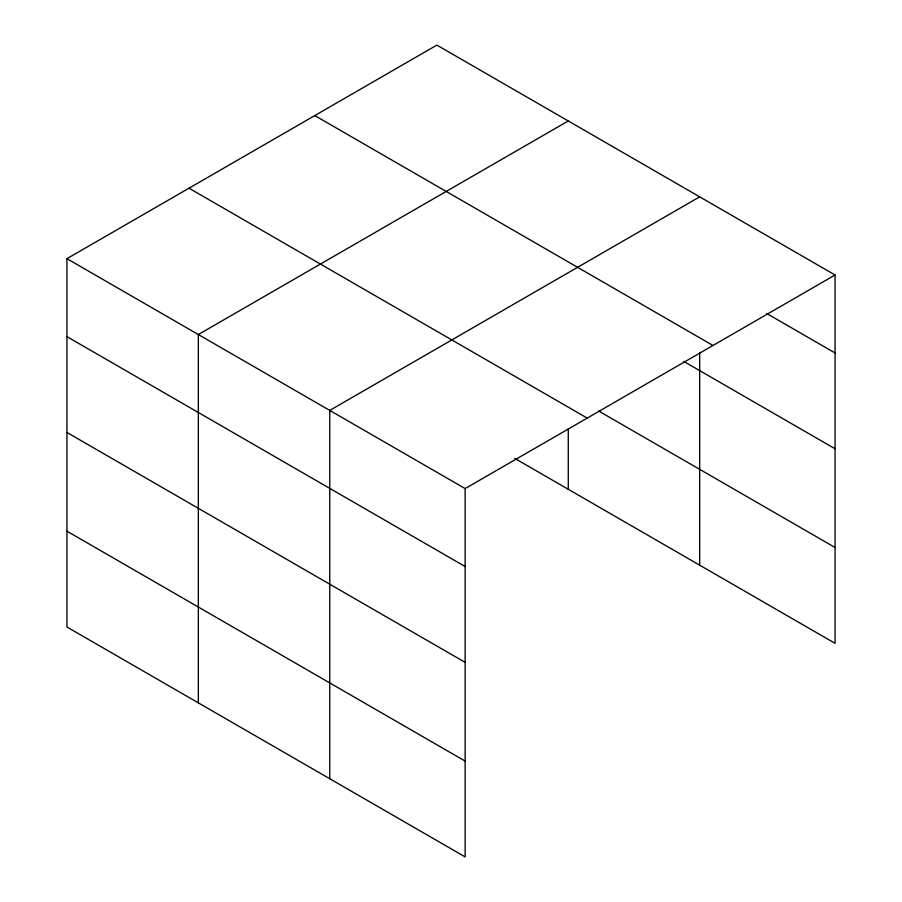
<?xml version="1.0" encoding="UTF-8"?>
<svg xmlns="http://www.w3.org/2000/svg" width="902" height="902" viewBox="0 0 902 902"><rect width="100%" height="100%" fill="white"/><g stroke="black" fill="none" stroke-linecap="round" stroke-linejoin="round"><path stroke-width="1.35" d="M66.94 258.671L465.139 488.58L465.139 856.9L66.94 627.003L66.94 258.671L436.861 45.1L835.06 274.997L835.06 643.329L514.738 458.385M568.271 120.969L198.339 334.541L198.339 702.861M699.681 196.839L329.749 410.41L329.749 778.73M465.139 488.58L835.06 274.997M766.756 313.524L835.06 352.964M314.787 115.58L712.986 345.477M683.863 361.488L835.06 448.779M598.691 411.03L835.06 547.503M189.014 188.191L587.213 418.1M66.94 336.638L465.139 566.535M66.94 432.453L465.139 662.361M66.94 531.177L465.139 761.085M699.681 352.299L699.681 565.159M568.271 428.698L568.271 489.29"/></g></svg>
